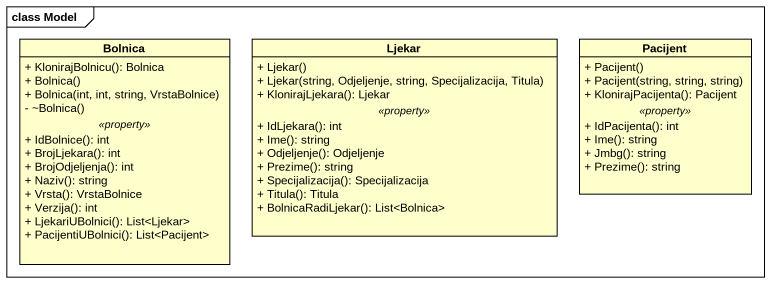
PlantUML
@startuml
mainframe class Model
hide circle
hide empty members
skinparam classAttributeIconSize 0
class Bolnica {
  + KlonirajBolnicu(): Bolnica
  + Bolnica()
  + Bolnica(int, int, string, VrstaBolnice)
  - ~Bolnica()
  .. <<property>> ..
  + IdBolnice(): int
  + BrojLjekara(): int
  + BrojOdjeljenja(): int
  + Naziv(): string
  + Vrsta(): VrstaBolnice
  + Verzija(): int
  + LjekariUBolnici(): List<Ljekar>
  + PacijentiUBolnici(): List<Pacijent>
}
class Ljekar {
  + Ljekar()
  + Ljekar(string, Odjeljenje, string, Specijalizacija, Titula)
  + KlonirajLjekara(): Ljekar
  .. <<property>> ..
  + IdLjekara(): int
  + Ime(): string
  + Odjeljenje(): Odjeljenje
  + Prezime(): string
  + Specijalizacija(): Specijalizacija
  + Titula(): Titula
  + BolnicaRadiLjekar(): List<Bolnica>
}
class Pacijent {
  + Pacijent()
  + Pacijent(string, string, string)
  + KlonirajPacijenta(): Pacijent
  .. <<property>> ..
  + IdPacijenta(): int
  + Ime(): string
  + Jmbg(): string
  + Prezime(): string
}
@enduml
